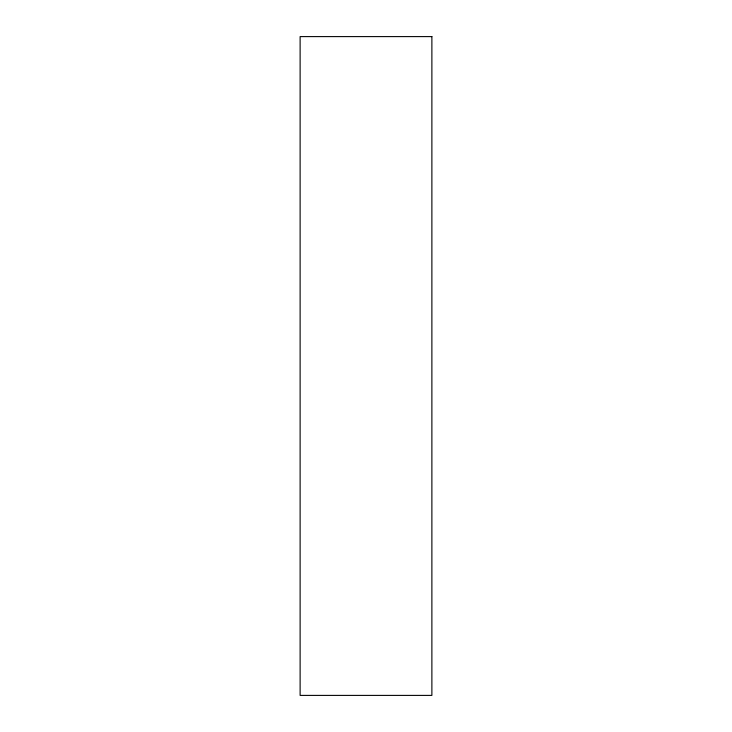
<?xml version="1.0" encoding="UTF-8"?>
<svg xmlns="http://www.w3.org/2000/svg" width="732" height="732" viewBox="0 0 732 732"><rect width="100%" height="100%" fill="white"/><g stroke="black" fill="none" stroke-linecap="round" stroke-linejoin="round"><path stroke-width="1.1" d="M431.88 36.6L300.12 36.6L300.12 695.4L431.88 695.4L431.88 36.6"/></g></svg>
